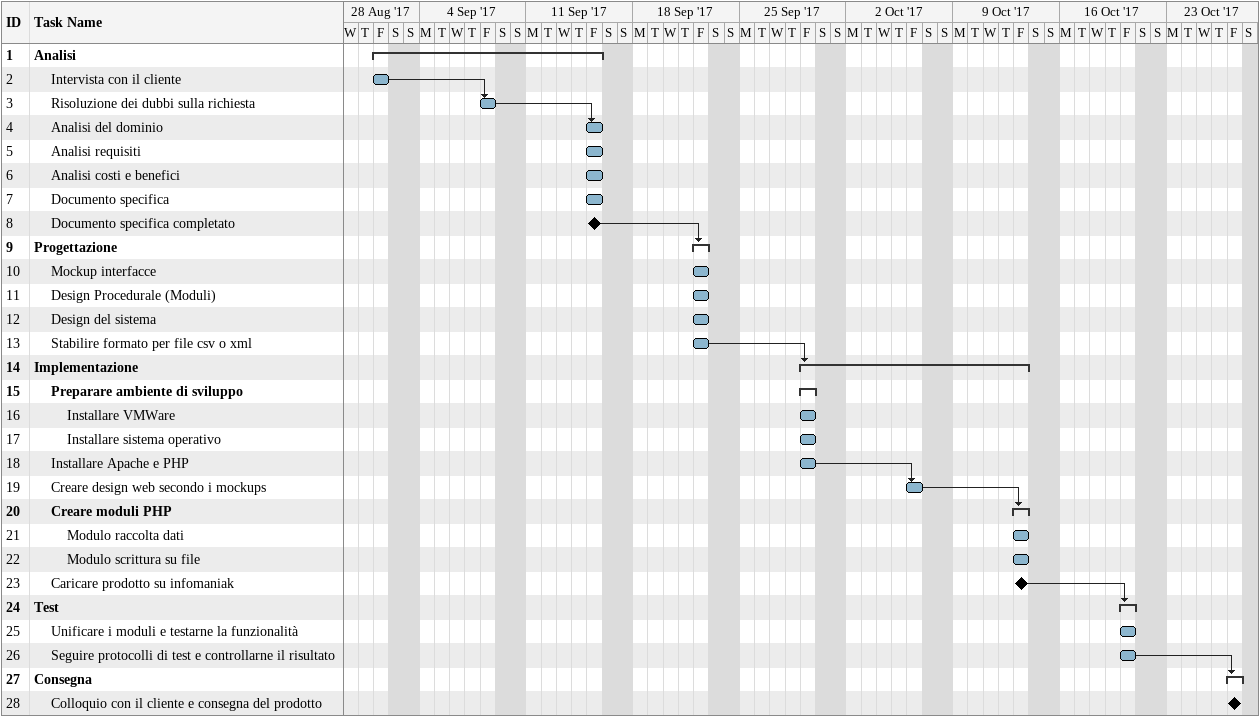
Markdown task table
| ID | Level | Task | Start | Finish | Predecessors |
|---|---|---|---|---|---|
| 1 | 1 | **Analisi** | 2017-09-01 | 2017-09-15 |  |
| 2 | 2 | Intervista con il cliente | 2017-09-01 | 2017-09-01 |  |
| 3 | 2 | Risoluzione dei dubbi sulla richiesta | 2017-09-08 | 2017-09-08 | 2 |
| 4 | 2 | Analisi del dominio | 2017-09-15 | 2017-09-15 | 3 |
| 5 | 2 | Analisi requisiti | 2017-09-15 | 2017-09-15 |  |
| 6 | 2 | Analisi costi e benefici | 2017-09-15 | 2017-09-15 |  |
| 7 | 2 | Documento specifica | 2017-09-15 | 2017-09-15 |  |
| 8 | 2 | Documento specifica completato (milestone) | 2017-09-15 | 2017-09-15 |  |
| 9 | 1 | **Progettazione** | 2017-09-22 | 2017-09-22 | 8 |
| 10 | 2 | Mockup interfacce | 2017-09-22 | 2017-09-22 |  |
| 11 | 2 | Design Procedurale (Moduli) | 2017-09-22 | 2017-09-22 |  |
| 12 | 2 | Design del sistema | 2017-09-22 | 2017-09-22 |  |
| 13 | 2 | Stabilire formato per file csv o xml | 2017-09-22 | 2017-09-22 |  |
| 14 | 1 | **Implementazione** | 2017-09-29 | 2017-10-13 | 13 |
| 15 | 2 | **Preparare ambiente di sviluppo** | 2017-09-29 | 2017-09-29 |  |
| 16 | 3 | Installare VMWare | 2017-09-29 | 2017-09-29 |  |
| 17 | 3 | Installare sistema operativo | 2017-09-29 | 2017-09-29 |  |
| 18 | 2 | Installare Apache e PHP | 2017-09-29 | 2017-09-29 |  |
| 19 | 2 | Creare design web secondo i mockups | 2017-10-06 | 2017-10-06 | 18 |
| 20 | 2 | **Creare moduli PHP** | 2017-10-13 | 2017-10-13 | 19 |
| 21 | 3 | Modulo raccolta dati | 2017-10-13 | 2017-10-13 |  |
| 22 | 3 | Modulo scrittura su file | 2017-10-13 | 2017-10-13 |  |
| 23 | 2 | Caricare prodotto su infomaniak (milestone) | 2017-10-13 | 2017-10-13 |  |
| 24 | 1 | **Test** | 2017-10-20 | 2017-10-20 | 23 |
| 25 | 2 | Unificare i moduli e testarne la funzionalità | 2017-10-20 | 2017-10-20 |  |
| 26 | 2 | Seguire protocolli di test e controllarne il risultato | 2017-10-20 | 2017-10-20 |  |
| 27 | 1 | **Consegna** | 2017-10-27 | 2017-10-27 | 26 |
| 28 | 2 | Colloquio con il cliente e consegna del prodotto (milestone) | 2017-10-27 | 2017-10-27 |  |
